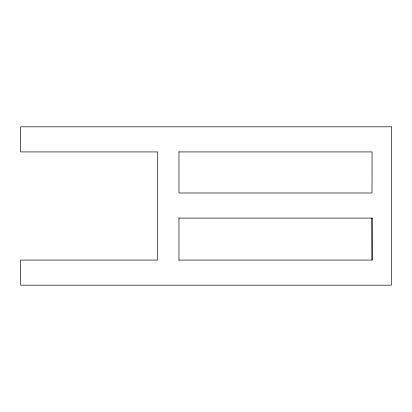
<?xml version="1.0" encoding="UTF-8"?>
<svg xmlns="http://www.w3.org/2000/svg" width="412" height="412" viewBox="0 0 412 412"><rect width="100%" height="100%" fill="white"/><g stroke="black" fill="none" stroke-linecap="round" stroke-linejoin="round"><path stroke-width="0.62" d="M178.963 151.925L372.088 151.925L371.995 192.991L178.963 192.991L178.963 151.822M178.963 218.097L372.088 218.097M178.963 260.075L372.088 260.075L371.995 218.097L372.088 260.075M178.963 217.86L178.963 260.178M391.4 126.819L20.6 126.819L20.6 151.925L157.719 151.925L157.719 260.075L20.6 260.075L20.6 285.181L391.4 285.181L391.4 126.819"/></g></svg>
